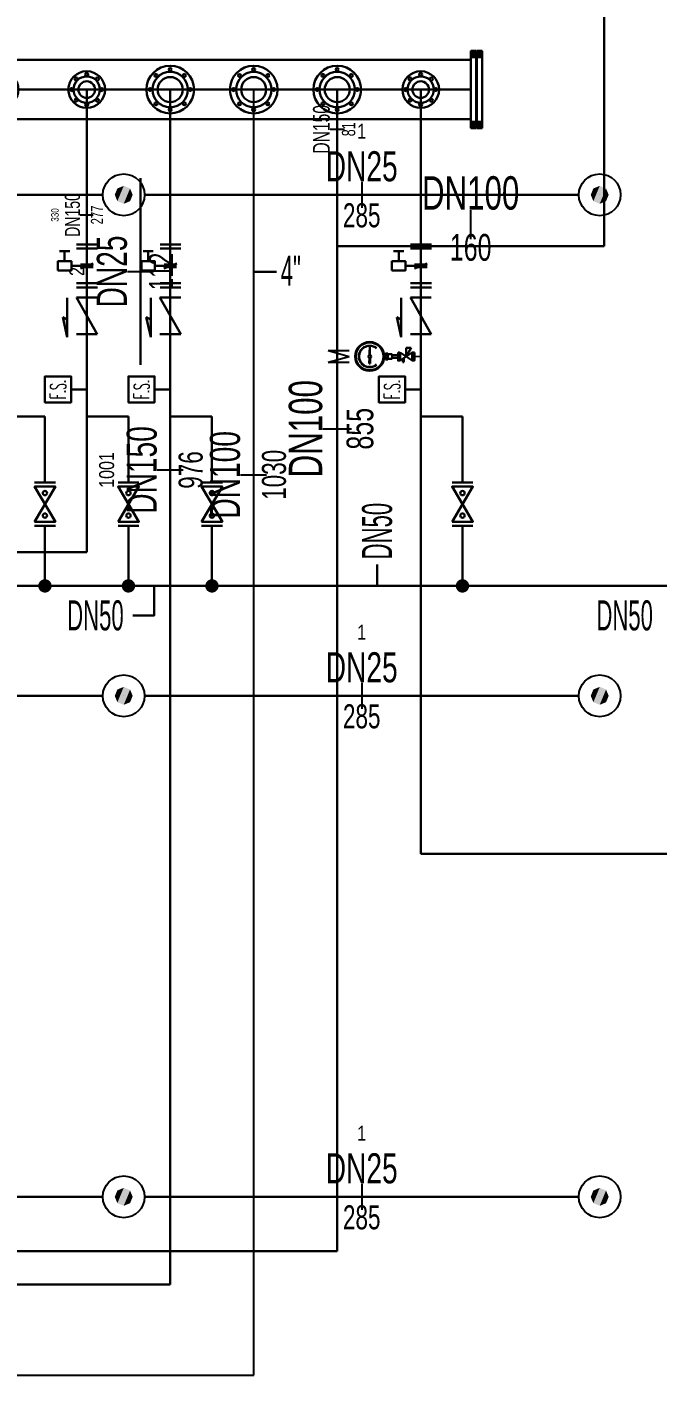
# Model space of a CAD drawing. Header units: centimetres. Extents: x 394264 to 551709, y 50011 to 59011.
# Drawn here: x 495007 to 495384, y 51888 to 52696 of the extents above; entities that cross this region are included whole.
import ezdxf
from ezdxf import colors
from ezdxf.entities.mleader import LeaderData, LeaderLine
from ezdxf.enums import TextEntityAlignment as Align
from ezdxf.math import Vec2, Vec3

# ---------------------------------------------------------------- set-up
doc = ezdxf.new("R2010")
doc.units = ezdxf.units.CM
doc.linetypes.add('DASHDOT', pattern=[25.4, 12.7, -6.35, 0, -6.35])
doc.layers.get('0').update_dxf_attribs({"lineweight": 9})
for name, color, linetype, lineweight in [('-M-FIRE FIGHTING CONNECTION LINE', 142, 'ITFAIYE BAGLANTISI', 25), ('-M-FIRE FIGHTING CONNECTION LINE-CAP-', 7, 'Continuous', 30), ('-M-FIRE VALVE', 7, 'Continuous', 30), ('-M-PIPE EQUIPMENT', 14, 'Continuous', 30), ('-M-SPRINKLER PIPE_DRENAJ', 41, 'D', 30), ('-M-SPRINKLER PIPE_DRENAJ-CAP-', 7, 'Continuous', 30), ('-M-YNGN-EQUIP', 7, 'Continuous', 25), ('-M-YNGN-İBA-CAP', 7, 'Continuous', 30), ('-M-YNGN-ZON1', 5, 'SP', 30), ('-M-YNGN-ZON4', 3, 'SP', 30), ('-M-YNGN-ZON5', 1, 'SP', 30), ('-M-YNGN-ZON6', 11, 'SP', 30), ('-M-YNGN-ZON7', 60, 'SP', 30), ('-M-YNGN-ZON7-CAP-', 7, 'Continuous', 25), ('0-KRCN-YNG-YAZI', 71, 'Continuous', 35), ('flans015', 14, 'Continuous', 30)]:
    doc.layers.add(name, color=color, linetype=linetype, lineweight=lineweight)
for name, color, linetype in [('-M-YNGN-BORUID', 7, 'Continuous'), ('-M-YNGN-BORUUZUN', 7, 'Continuous'), ('-M-YNGN-BORUYUK', 7, 'Continuous'), ('-M-YNGN-SPR-YUK', 7, 'Continuous'), ('-M-YNGN-ZON1-CAP-', 7, 'Continuous'), ('-M-YNGN-ZON4-CAP-', 7, 'Continuous'), ('-M-YNGN-ZON4-SPR-', 7, 'Continuous'), ('-M-YNGN-ZON5-CAP-', 7, 'Continuous')]:
    doc.layers.add(name, color=color, linetype=linetype)
doc.layers.add('-M-YNGN-SPR-CAPCIZGI', color=188, linetype='Continuous', plot=False)
doc.styles.add('3', font='romanstw.shx', dxfattribs={"width": 0.8, "height": 14})
doc.styles.add('ARIAL', font='arial.ttf', dxfattribs={"width": 0.8, "height": 16})
doc.styles.add('CIZGI', font='tahoma.ttf', dxfattribs={"width": 0.8, "oblique": 20})
doc.styles.add('HCAD', font='HCAD.SHX', dxfattribs={"width": 0.8, "height": 0.2})
doc.styles.add('PIPESIZE', font='hcad.shx', dxfattribs={"width": 0.8})
doc.styles.add('SPR-NOT', font='romans.shx')
doc.styles.get("Standard").update_dxf_attribs({"font": 'arial.ttf'})
doc.linetypes.add('D', pattern='A,12,-1,["D",Standard,S=1,R=0,X=-0.1,Y=-0.5],-1.6', length=14.6)
doc.linetypes.add('ITFAIYE BAGLANTISI', pattern='A,16,-0.2,["IB",Standard,S=1,R=0,X=-0.1,Y=-0.5],-1.4', length=17.6)
doc.linetypes.add('SP', pattern='A,2,-0.1,["SP",CIZGI,S=0.14,R=0.2,X=0,Y=-0.07],-0.255', length=2.355)

# ---------------------------------------------------------------- blocks, each defined once
blk = doc.blocks.new('FY300')
at = {"color": 0, "linetype": 'ByBlock'}
for p, q in [((-231.2, 32), (231.2, 32)), ((-231.2, 0), (-231.2, 32)), ((-231.2, 0), (231.2, 0)), ((-219.2, 32), (-219.2, 0)), ((-206.2, 36), (-206.2, -4)), ((-193.2, 32), (-193.2, 0)), ((-186.2, 34), (-188.2, 32)), ((-186.2, 34), (186.2, 34)), ((186.2, 34), (188.2, 32)), ((193.2, 32), (193.2, 0)), ((206.2, 36), (206.2, -4)), ((219.2, 32), (219.2, 0)), ((231.2, 0), (231.2, 32))]:
    blk.add_line(p, q, dxfattribs=at)
blk = doc.blocks.new('FU100')
at = {"color": 0, "linetype": 'ByBlock'}
for centre, radius in [((0, 0), 110), ((0, 90), 9), ((-90, 0), 9), ((0, 0), 79), ((-63.6, 63.6), 9), ((0, 0), 50), ((63.6, 63.6), 9), ((90, 0), 9), ((-63.6, -63.6), 9), ((63.6, -63.6), 9), ((0, -90), 9)]:
    blk.add_circle(centre, radius, dxfattribs=at)
blk = doc.blocks.new('FU150')
at = {"color": 0, "linetype": 'ByBlock'}
for centre, radius in [((0, 0), 142.5), ((0, 0), 106), ((-84.9, 84.9), 9), ((0, 120), 9), ((84.9, 84.9), 9), ((-120, 0), 9), ((0, 0), 75), ((120, 0), 9), ((-84.9, -84.9), 9), ((84.9, -84.9), 9), ((0, -120), 9)]:
    blk.add_circle(centre, radius, dxfattribs=at)
blk = doc.blocks.new('FU65')
at = {"color": 0, "linetype": 'ByBlock'}
for centre, radius in [((0, 0), 92.5), ((0, 72.5), 9), ((-72.5, 0), 9), ((-51.3, 51.3), 9), ((0, 0), 59), ((0, 0), 32.5), ((51.3, 51.3), 9), ((72.5, 0), 9), ((-51.3, -51.3), 9), ((0, -72.5), 9), ((51.3, -51.3), 9)]:
    blk.add_circle(centre, radius, dxfattribs=at)
blk = doc.blocks.new('A$C68E50811')
at = {"layer": '-M-PIPE EQUIPMENT', "color": 7, "ltscale": 0.5}
for p, q in [((5.34, -71.43), (5.34, 436.8)), ((40.9, -71.43), (40.9, 436.8))]:
    blk.add_line(p, q, dxfattribs=at)
at = {"layer": '-M-PIPE EQUIPMENT', "color": 14, "linetype": 'DASHDOT', "ltscale": 250}
blk.add_line((23.12, -71.43), (23.12, 436.8), dxfattribs=at)
at = {"layer": '-M-PIPE EQUIPMENT', "ltscale": 0.2, "xscale": -0.1000000000003638, "yscale": 0.1000000000003638}
for p, zscale, rotation in [((23.12, 443.6), 0.1, 179.9999999999999), ((23.12, -71.43), 0.1000000000003638, 180)]:
    blk.add_blockref('FY300', p, dxfattribs=dict(at, zscale=zscale, rotation=rotation))
at = {"layer": '-M-PIPE EQUIPMENT', "ltscale": 0.2, "xscale": 0.1000000000003638, "yscale": 0.1000000000003638, "zscale": 0.1000000000003638}
for p in [(23.12, 436.8), (23.12, -78.23)]:
    blk.add_blockref('FY300', p, dxfattribs=at)
at = {"layer": 'flans015', "ltscale": 0.2, "yscale": 0.1, "zscale": 0.1}
for name, p, xscale, rotation in [('FU100', (23.12, 406.8), 0.1, 90), ('FU100', (23.12, 206.8), -0.1, 90.00000000000001), ('FU150', (23.12, 106.8), -0.1, 180), ('FU150', (23.12, 56.8), -0.1, 180), ('FU150', (23.12, 6.8), -0.1, 180), ('FU150', (23.12, -43.2), -0.1, 180)]:
    blk.add_blockref(name, p, dxfattribs=dict(at, xscale=xscale, rotation=rotation))
at = {"layer": 'flans015', "ltscale": 0.2, "xscale": 0.1, "yscale": 0.1, "zscale": 0.1}
for name, p in [('FU150', (23.12, 356.8)), ('FU150', (23.12, 306.8)), ('FU150', (23.12, 256.8)), ('FU65', (23.12, 156.8))]:
    blk.add_blockref(name, p, dxfattribs=at)
blk = doc.blocks.new('SPRKL100')
at = {"layer": '-M-YNGN-SPR-CAPCIZGI'}
blk.add_line((0, 0.431), (0, -0.431), dxfattribs=at)
at = {"layer": '-M-YNGN-BORUID', "color": 0, "style": 'HCAD', "width": 0.8, "flags": 1}
blk.add_attdef('DIC', text='', height=0.4, dxfattribs=at).set_placement((0, -1.693), align=Align.CENTER)
at = {"layer": '-M-YNGN-BORUUZUN', "color": 0, "style": 'HCAD', "width": 0.7}
blk.add_attdef('BOY', text='', height=0.8, dxfattribs=at).set_placement((0, -1.08), align=Align.CENTER)
at = {"layer": '-M-YNGN-BORUYUK', "color": 6, "style": 'PIPESIZE', "width": 0.8}
blk.add_attdef('YUK', text='', height=0.5, dxfattribs=at).set_placement((0, 1.866), align=Align.CENTER)
at = {"color": 0, "style": 'PIPESIZE', "width": 0.7}
blk.add_attdef('CAP', text='', height=1, dxfattribs=at).set_placement((0, 0.45), align=Align.CENTER)
blk = doc.blocks.new('*U148')
at = {"color": 0, "linetype": 'ByBlock', "ltscale": 0.25}
for p, q in [((-25.8, 12.5), (-25.8, -12.5)), ((25.8, 12.5), (25.8, -12.5))]:
    blk.add_line(p, q, dxfattribs=at)
blk.add_lwpolyline([(-21, -12.5), (21, 12.5), (21, -12.5), (-21, 12.5), (-21, -12.5)], dxfattribs=at)
for centre in [(-13.7, 0), (13.3, 0)]:
    blk.add_circle(centre, 2.6, dxfattribs=at)
blk = doc.blocks.new('*U154')
at = {"color": 0, "linetype": 'ByBlock'}
for p, q in [((15.7, 18.4), (15.7, 29.4)), ((0, 0), (0, 16.6)), ((15.7, 23.9), (4.9, 23.9)), ((-23.2, -11.4), (-23.2, 11.1)), ((-18.7, -11.4), (-18.7, 11.1)), ((-2.7, 6.9), (2.7, -6.9)), ((18.7, -11.4), (18.7, 11.1)), ((23.2, -11.4), (23.2, 11.1))]:
    blk.add_line(p, q, dxfattribs=at)
blk.add_lwpolyline([(-4.9, 31.2), (-4.9, 16.6), (4.9, 16.6), (4.9, 31.2)], close=True, dxfattribs=at)
blk.add_trace([(-2.7, 6.9), (2.7, 6.9), (-2.7, -6.9), (2.7, -6.9)], dxfattribs=at)
blk = doc.blocks.new('*U160')
at = {"color": 0, "linetype": 'ByBlock'}
for p, q in [((-1.3, 23.1), (-20.3, 18.8)), ((17.4, 18.8), (-20.3, 18.8)), ((-20.3, 18.8), (-3.5, 18.8)), ((-1.3, 23.1), (-3.5, 18.8)), ((-17.5, -10), (-17.5, 10)), ((17.5, 10), (-17.5, -10)), ((17.5, -10), (17.5, 10))]:
    blk.add_line(p, q, dxfattribs=at)
blk.add_solid([(-1.3, 23.1), (-20.3, 18.8), (-3.5, 18.8)], dxfattribs=at)
blk = doc.blocks.new('*U166')
at = {"color": 14, "linetype": 'ByBlock'}
for p, q in [((-8.3, 52.5), (-10.2, 53.4)), ((-7.5, 53.9), (-9.2, 55.1)), ((-6.4, 55.1), (-7.9, 56.6)), ((-5.2, 56.1), (-6.4, 57.8)), ((-3.8, 56.9), (-4.7, 58.8)), ((-2.3, 57.4), (-2.8, 59.5)), ((-0.7, 57.7), (-0.9, 59.8)), ((0.9, 57.7), (1.1, 59.8)), ((2.5, 57.4), (3, 59.5)), ((4, 56.9), (4.9, 58.8)), ((5.3, 56.1), (6.6, 57.8)), ((6.6, 55), (8.1, 56.5)), ((7.6, 53.8), (9.3, 55)), ((8.4, 52.4), (10.3, 53.3)), ((-9.1, 49.4), (-11.2, 49.6)), ((-9.1, 47.8), (-11.2, 47.6)), ((-8.8, 51), (-10.9, 51.5)), ((-8.8, 46.2), (-10.9, 45.7)), ((-8.3, 44.7), (-10.2, 43.8)), ((-7.5, 43.3), (-9.2, 42.1)), ((-6.7, 49.1), (-1.4, 48.9)), ((-6.7, 49.1), (-6.7, 48)), ((-6.7, 48), (-1.4, 48.2)), ((11.3, 48.5), (1.4, 48.9)), ((11.3, 48.5), (1.4, 48.3)), ((7.6, 43.3), (9.3, 42.1)), ((8.4, 44.6), (10.3, 43.8)), ((8.9, 50.9), (11, 51.5)), ((8.9, 46.1), (11, 45.6)), ((9.2, 49.3), (11.3, 49.5)), ((9.2, 47.7), (11.3, 47.5))]:
    blk.add_line(p, q, dxfattribs=at)
at = {"color": 0, "linetype": 'ByBlock'}
for p, q in [((-3, 31.1), (-3, 33.4)), ((3, 31.1), (-3, 31.1)), ((-2.2, 27.2), (-2.2, 31.1)), ((2.2, 27.2), (-2.2, 27.2)), ((2.2, 33.7), (-2.1, 33.7)), ((-1.7, 33.7), (-1.7, 34.8)), ((-1.3, 31.4), (-1.3, 33.4)), ((-1.3, 21.4), (-1.3, 27.2)), ((1.3, 27.2), (1.3, 21.4)), ((1.4, 31.4), (1.4, 33.4)), ((1.7, 33.7), (1.7, 34.8)), ((2.2, 31.1), (2.2, 27.2)), ((3, 31.1), (3, 33.4)), ((-2.1, 16.8), (-5.4, 16.8)), ((-5.4, 16.8), (-5.4, 15.9)), ((-5.4, 15.9), (-1.6, 15.9)), ((1.3, 21.4), (-1.3, 21.4)), ((0, 13.6), (8.3, 13.6)), ((8.3, 8.7), (0, 13.6)), ((8.3, 13.6), (8.3, 8.7))]:
    blk.add_line(p, q, dxfattribs=at)
for points in [[(3.9, 21.4), (-3.9, 21.4), (-3.9, 20.1), (3.9, 20.1), (3.9, 21.4)], [(3.9, 5.8), (3.9, 7.1), (-3.9, 7.1), (-3.9, 5.8), (3.9, 5.8)]]:
    blk.add_lwpolyline(points, dxfattribs=at)
blk.add_lwpolyline([(3.9, 19.4), (-3.9, 19.4), (3.9, 7.8), (-3.9, 7.8)], close=True, dxfattribs=at)
at = {"color": 0, "linetype": 'ByBlock', "const_width": 1.67}
blk.add_lwpolyline([(0, 5.8), (0, 0)], dxfattribs=at)
at = {"color": 0, "linetype": 'ByBlock'}
blk.add_circle((0.1, 48.6), 13.9, dxfattribs=at)
at = {"color": 14, "linetype": 'ByBlock'}
for centre, radius in [((0.1, 48.6), 13.2), ((0, 48.5), 1.43)]:
    blk.add_circle(centre, radius, dxfattribs=at)
at = {"color": 0, "linetype": 'ByBlock'}
for centre, radius, start, end in [((-2.1, 32.3), 1.43, 54.6994, 125.3066), ((-2.1, 32.5), 1.43, 234.694, 305.3013), ((0, 30.4), 3.31, 65.9035, 113.6507), ((0, 34.4), 3.31, 246.3499, 294.0971), ((2.2, 32.2), 1.43, 54.6934, 125.3006), ((2.2, 32.5), 1.43, 234.7001, 305.3073)]:
    blk.add_arc(centre, radius, start, end, dxfattribs=at)
at = {"color": 0, "linetype": 'ByBlock', "style": '3', "width": 0.8}
blk.add_text('M', height=20, dxfattribs=at).set_placement((0.1, 62.4), align=Align.BOTTOM_CENTER)
blk = doc.blocks.new('*U168')
at = {"color": 0, "linetype": 'ByBlock'}
blk.add_lwpolyline([(0, 15), (12.5, 15), (12.5, 40), (-12.5, 40), (-12.5, 15), (0, 15), (0, 0)], dxfattribs=at)
at = {"color": 0, "linetype": 'ByBlock', "style": '3', "width": 0.5}
blk.add_text('F.S.', height=15, dxfattribs=at).set_placement((0, 27.5), align=Align.MIDDLE)
blk = doc.blocks.new('*U149')
at = {"color": 0, "linetype": 'ByBlock', "ltscale": 0.25}
for p, q in [((-25.8, 12.5), (-25.8, -12.5)), ((25.8, 12.5), (25.8, -12.5))]:
    blk.add_line(p, q, dxfattribs=at)
blk.add_lwpolyline([(-21, -12.5), (21, 12.5), (21, -12.5), (-21, 12.5), (-21, -12.5)], dxfattribs=at)
for centre in [(-13.7, 0), (13.3, 0)]:
    blk.add_circle(centre, 2.6, dxfattribs=at)
blk = doc.blocks.new('*U155')
at = {"color": 0, "linetype": 'ByBlock'}
for p, q in [((15.7, 18.4), (15.7, 29.4)), ((0, 0), (0, 16.6)), ((15.7, 23.9), (4.9, 23.9)), ((-23.2, -11.4), (-23.2, 11.1)), ((-18.7, -11.4), (-18.7, 11.1)), ((-2.7, 6.9), (2.7, -6.9)), ((18.7, -11.4), (18.7, 11.1)), ((23.2, -11.4), (23.2, 11.1))]:
    blk.add_line(p, q, dxfattribs=at)
blk.add_lwpolyline([(-4.9, 31.2), (-4.9, 16.6), (4.9, 16.6), (4.9, 31.2)], close=True, dxfattribs=at)
blk.add_trace([(-2.7, 6.9), (2.7, 6.9), (-2.7, -6.9), (2.7, -6.9)], dxfattribs=at)
blk = doc.blocks.new('*U161')
at = {"color": 0, "linetype": 'ByBlock'}
for p, q in [((-1.3, 23.1), (-20.3, 18.8)), ((17.4, 18.8), (-20.3, 18.8)), ((-20.3, 18.8), (-3.5, 18.8)), ((-1.3, 23.1), (-3.5, 18.8)), ((-17.5, -10), (-17.5, 10)), ((17.5, 10), (-17.5, -10)), ((17.5, -10), (17.5, 10))]:
    blk.add_line(p, q, dxfattribs=at)
blk.add_solid([(-1.3, 23.1), (-20.3, 18.8), (-3.5, 18.8)], dxfattribs=at)
blk = doc.blocks.new('*U169')
at = {"color": 0, "linetype": 'ByBlock'}
blk.add_lwpolyline([(0, 15), (12.5, 15), (12.5, 40), (-12.5, 40), (-12.5, 15), (0, 15), (0, 0)], dxfattribs=at)
at = {"color": 0, "linetype": 'ByBlock', "style": '3', "width": 0.5}
blk.add_text('F.S.', height=15, dxfattribs=at).set_placement((0, 27.5), align=Align.MIDDLE)
blk = doc.blocks.new('*U150')
at = {"color": 0, "linetype": 'ByBlock', "ltscale": 0.25}
for p, q in [((-25.8, 12.5), (-25.8, -12.5)), ((25.8, 12.5), (25.8, -12.5))]:
    blk.add_line(p, q, dxfattribs=at)
blk.add_lwpolyline([(-21, -12.5), (21, 12.5), (21, -12.5), (-21, 12.5), (-21, -12.5)], dxfattribs=at)
for centre in [(-13.7, 0), (13.3, 0)]:
    blk.add_circle(centre, 2.6, dxfattribs=at)
blk = doc.blocks.new('*U156')
at = {"color": 0, "linetype": 'ByBlock'}
for p, q in [((15.7, 18.4), (15.7, 29.4)), ((0, 0), (0, 16.6)), ((15.7, 23.9), (4.9, 23.9)), ((-23.2, -11.4), (-23.2, 11.1)), ((-18.7, -11.4), (-18.7, 11.1)), ((-2.7, 6.9), (2.7, -6.9)), ((18.7, -11.4), (18.7, 11.1)), ((23.2, -11.4), (23.2, 11.1))]:
    blk.add_line(p, q, dxfattribs=at)
blk.add_lwpolyline([(-4.9, 31.2), (-4.9, 16.6), (4.9, 16.6), (4.9, 31.2)], close=True, dxfattribs=at)
blk.add_trace([(-2.7, 6.9), (2.7, 6.9), (-2.7, -6.9), (2.7, -6.9)], dxfattribs=at)
blk = doc.blocks.new('*U162')
at = {"color": 0, "linetype": 'ByBlock'}
for p, q in [((-1.3, 23.1), (-20.3, 18.8)), ((17.4, 18.8), (-20.3, 18.8)), ((-20.3, 18.8), (-3.5, 18.8)), ((-1.3, 23.1), (-3.5, 18.8)), ((-17.5, -10), (-17.5, 10)), ((17.5, 10), (-17.5, -10)), ((17.5, -10), (17.5, 10))]:
    blk.add_line(p, q, dxfattribs=at)
blk.add_solid([(-1.3, 23.1), (-20.3, 18.8), (-3.5, 18.8)], dxfattribs=at)
blk = doc.blocks.new('*U170')
at = {"color": 0, "linetype": 'ByBlock'}
blk.add_lwpolyline([(0, 15), (12.5, 15), (12.5, 40), (-12.5, 40), (-12.5, 15), (0, 15), (0, 0)], dxfattribs=at)
at = {"color": 0, "linetype": 'ByBlock', "style": '3', "width": 0.5}
blk.add_text('F.S.', height=15, dxfattribs=at).set_placement((0, 27.5), align=Align.MIDDLE)
blk = doc.blocks.new('*U151')
at = {"color": 0, "linetype": 'ByBlock', "ltscale": 0.25}
for p, q in [((-25.8, 12.5), (-25.8, -12.5)), ((25.8, 12.5), (25.8, -12.5))]:
    blk.add_line(p, q, dxfattribs=at)
blk.add_lwpolyline([(-21, -12.5), (21, 12.5), (21, -12.5), (-21, 12.5), (-21, -12.5)], dxfattribs=at)
for centre in [(-13.7, 0), (13.3, 0)]:
    blk.add_circle(centre, 2.6, dxfattribs=at)
blk = doc.blocks.new('SP-C-UP-12')
at = {"ltscale": 10}
blk.add_line((0, 0), (0, 0), dxfattribs=at)
at = {"color": 1, "linetype": 'Continuous'}
blk.add_circle((0, 0), 12.5, dxfattribs=at)
at = {"ltscale": 10}
for points in [[(-5.37, 0), (-3.8, 3.8), (-3.8, -3.8), (0, 5.37)], [(-3.8, -3.8), (0, 5.37), (0, -5.37), (3.8, 3.8)], [(0, -5.37), (3.8, 3.8), (3.8, -3.8), (5.37, 0)]]:
    blk.add_solid(points, dxfattribs=at)
at = {"layer": '-M-YNGN-SPR-YUK', "style": 'SPR-NOT', "width": 0.5, "flags": 9}
for tag, p in [('YUK', (0, 17.77)), ('CAP', (0, 14.42)), ('TIP', (0.2, 10.78))]:
    blk.add_attdef(tag, text='', height=2.5, dxfattribs=at).set_placement(p, align=Align.MIDDLE_CENTER)
blk = doc.blocks.new('A$C69E72E55')
at = {"layer": '-M-YNGN-ZON4', "ltscale": 50}
for p, q in [((495074.75, 52493.3), (495074.75, 52604.99)), ((494762.25, 52595.06), (495052.25, 52595.06)), ((495077.25, 52595.06), (495337.25, 52595.06)), ((494762.25, 52295.06), (495052.25, 52295.06)), ((495077.25, 52295.06), (495337.25, 52295.06)), ((494762.25, 51995.06), (495052.25, 51995.06)), ((495077.25, 51995.06), (495337.25, 51995.06))]:
    blk.add_line(p, q, dxfattribs=at)
at = {"layer": '-M-YNGN-ZON4-CAP-', "xscale": 18, "yscale": 18, "zscale": 18}
for p in [(495207.25, 52595.06), (495207.25, 52295.06), (495207.25, 51995.06)]:
    blk.add_blockref('SPRKL100', p, dxfattribs=at).add_auto_attribs({'YUK': '1', 'CAP': 'DN25', 'BOY': '285'})
at = {"layer": '-M-YNGN-ZON4-CAP-', "xscale": 18, "yscale": 18, "zscale": 18, "rotation": 90}
blk.add_blockref('SPRKL100', (495074.75, 52549.15), dxfattribs=at).add_auto_attribs({'YUK': '2', 'CAP': 'DN25', 'BOY': '112'})
at = {"layer": '-M-YNGN-ZON4-SPR-', "color": 3}
for p in [(495064.75, 52595.06), (495349.75, 52595.06), (495064.75, 52295.06), (495349.75, 52295.06), (495064.75, 51995.06), (495349.75, 51995.06)]:
    blk.add_blockref('SP-C-UP-12', p, dxfattribs=at)
blk = doc.blocks.new('A$C69E72E90')
at = {"layer": '-M-YNGN-ZON5', "ltscale": 0.1}
for p, q in [((495042.58, 52381.09), (495042.58, 52658.07)), ((494413.53, 52632.59), (494413.53, 52381.09)), ((494413.53, 52381.09), (495042.58, 52381.09))]:
    blk.add_line(p, q, dxfattribs=at)
at = {"layer": '-M-YNGN-ZON5-CAP-', "rotation": 90}
for p, xscale, yscale, zscale, values in [((495042.58, 52583), 9, 9, 9, {'YUK': '330', 'CAP': 'DN150', 'BOY': '277'}), ((494411.11, 52507.9), 18, 18, 18, {'YUK': '330', 'CAP': 'DN150', 'BOY': '251'})]:
    blk.add_blockref('SPRKL100', p, dxfattribs=dict(at, xscale=xscale, yscale=yscale, zscale=zscale)).add_auto_attribs(values)
at = {"layer": '-M-YNGN-ZON5-CAP-', "xscale": 18, "yscale": 18, "zscale": 18}
blk.add_blockref('SPRKL100', (494556.9, 52381.25), dxfattribs=at).add_auto_attribs({'YUK': '330', 'CAP': 'DN150', 'BOY': '629'})
blk = doc.blocks.new('A$C69E72EB0')
at = {"layer": '-M-YNGN-ZON6', "ltscale": 50}
for q in [(495242.58, 52658.07), (497454.75, 52200.4)]:
    blk.add_line((495242.58, 52200.4), q, dxfattribs=at)

msp = doc.modelspace()

# ---------------------------------------------------------------- linework, layer by layer
at = {"layer": '-M-FIRE FIGHTING CONNECTION LINE', "ltscale": 10}
for p, q in [((495142.58, 51888.38), (495142.58, 52658.07)), ((494661.2, 51888.38), (495142.58, 51888.38))]:
    msp.add_line(p, q, dxfattribs=at)
at = {"layer": '-M-SPRINKLER PIPE_DRENAJ', "linetype": 'D', "ltscale": 9}
for p, q in [((494992.58, 52462.4), (495017.58, 52462.4)), ((495017.58, 52422.74), (495017.58, 52462.4)), ((495042.58, 52462.4), (495067.58, 52462.4)), ((495067.58, 52422.74), (495067.58, 52462.4)), ((495092.58, 52462.4), (495117.58, 52462.4)), ((495117.58, 52422.74), (495117.58, 52462.4)), ((495242.58, 52462.4), (495267.58, 52462.4)), ((495267.58, 52422.74), (495267.58, 52462.4)), ((495017.58, 52360.89), (495017.58, 52396.91)), ((495067.58, 52360.89), (495067.58, 52396.91)), ((495117.58, 52360.89), (495117.58, 52396.91)), ((495267.58, 52360.89), (495267.58, 52396.91)), ((494776.99, 52360.89), (495523.75, 52360.89))]:
    msp.add_line(p, q, dxfattribs=at)
at = {"layer": '-M-SPRINKLER PIPE_DRENAJ', "linetype": 'D', "ltscale": 9, "const_width": 4}
for points in [[(495019.58, 52360.89, -1), (495015.58, 52360.89, -1)], [(495069.58, 52360.89, -1), (495065.58, 52360.89, -1)], [(495119.58, 52360.89, -1), (495115.58, 52360.89, -1)], [(495269.58, 52360.89, -1), (495265.58, 52360.89, -1)]]:
    msp.add_lwpolyline(points, format="xyb", close=True, dxfattribs=at)
at = {"layer": '-M-SPRINKLER PIPE_DRENAJ-CAP-', "ltscale": 100}
msp.add_line((495216.41, 52360.89), (495216.41, 52373.77), dxfattribs=at)
msp.add_lwpolyline([(495070.19, 52343.26), (495083.07, 52343.26), (495083.07, 52360.89)], dxfattribs=at)
at = {"layer": '-M-YNGN-İBA-CAP', "ltscale": 100}
msp.add_line((495142.58, 52549.04), (495156.13, 52549.04), dxfattribs=at)
at = {"layer": '-M-YNGN-ZON1', "ltscale": 50}
for p, q in [((495092.58, 51942.56), (495092.58, 52658.07)), ((483814.64, 51942.56), (495092.58, 51942.56))]:
    msp.add_line(p, q, dxfattribs=at)
at = {"layer": '-M-YNGN-ZON7', "ltscale": 50}
for p, q in [((495352.36, 52564.4), (495352.36, 54966.13)), ((495192.58, 52577.2), (495192.58, 52658.07)), ((495192.58, 51962.56), (495192.58, 52577.2)), ((495192.58, 52564.4), (495352.36, 52564.4)), ((483814.64, 51962.56), (495192.58, 51962.56))]:
    msp.add_line(p, q, dxfattribs=at)

# ---------------------------------------------------------------- block references
at = {"layer": '-M-FIRE FIGHTING CONNECTION LINE-CAP-', "ltscale": 100}
ref = msp.add_blockref('SPRKL100', (495142.45, 52427.4), dxfattribs=dict(at, xscale=-18, yscale=18, zscale=18, rotation=89.99999999999997))
ref.add_attrib('CAP', 'DN100', dxfattribs={"layer": '0', "color": 0, "height": 18, "rotation": 90, "style": 'PIPESIZE', "width": 0.7}).set_placement((495134.35, 52427.4), align=Align.CENTER)
ref.add_attrib('BOY', '1030', dxfattribs={"layer": '-M-YNGN-BORUUZUN', "color": 0, "height": 14.4, "rotation": 90, "style": 'HCAD', "width": 0.7}).set_placement((495161.89, 52427.4), align=Align.CENTER)
at = {"layer": '-M-FIRE VALVE'}
for name, p, xscale, yscale, zscale, rotation in [('*U156', (495042.67, 52552.52), 0.5556678089694039, 0.5556678089694039, 0.5556678089694039, 90), ('*U155', (495092.67, 52552.52), 0.5556678089694039, 0.5556678089694039, 0.5556678089694039, 90), ('*U154', (495242.67, 52552.52), 0.5556678089694039, 0.5556678089694039, 0.5556678089694039, 90), ('*U162', (495042.67, 52522.6), 0.625000000000279, 0.625000000000279, 0.625000000000279, 90), ('*U161', (495092.67, 52522.6), 0.625000000000279, 0.625000000000279, 0.625000000000279, 90), ('*U160', (495242.67, 52522.6), 0.625000000000279, 0.625000000000279, 0.625000000000279, 90), ('*U166', (495242.39, 52498.26), 0.625000000000279, 0.625000000000279, 0.625000000000279, 90), ('*U170', (495042.58, 52478.54), 0.6250000000002787, 0.6250000000002787, 0.6250000000002787, 90), ('*U169', (495092.58, 52478.54), 0.6250000000002787, 0.6250000000002787, 0.6250000000002787, 90), ('*U168', (495242.58, 52478.54), 0.6250000000002787, 0.6250000000002787, 0.6250000000002787, 90), ('*U151', (495017.59, 52409.82), -0.4999999999998066, 0.4999999999998066, 0.4999999999998066, 270), ('*U150', (495067.59, 52409.82), -0.4999999999998066, 0.4999999999998066, 0.4999999999998066, 270), ('*U149', (495117.59, 52409.82), -0.4999999999998066, 0.4999999999998066, 0.4999999999998066, 270), ('*U148', (495267.59, 52409.82), -0.4999999999998066, 0.4999999999998066, 0.4999999999998066, 270)]:
    msp.add_blockref(name, p, dxfattribs=dict(at, xscale=xscale, yscale=yscale, zscale=zscale, rotation=rotation))
at = {"layer": '-M-YNGN-EQUIP', "rotation": 270}
msp.add_blockref('A$C68E50811', (494835.78, 52681.19), dxfattribs=at)
at = {"layer": '-M-YNGN-ZON1-CAP-', "xscale": 18, "yscale": 18, "zscale": 18, "rotation": 89.99999999999999}
msp.add_blockref('SPRKL100', (495092.58, 52430.31), dxfattribs=at).add_auto_attribs({'YUK': '1001', 'CAP': 'DN150', 'BOY': '976'})
at = {"layer": '-M-YNGN-ZON4', "ltscale": 50}
msp.add_blockref('A$C69E72E55', (0, 0), dxfattribs=at)
at = {"layer": '-M-YNGN-ZON5', "ltscale": 50}
msp.add_blockref('A$C69E72E90', (0, 0), dxfattribs=at)
at = {"layer": '-M-YNGN-ZON6', "ltscale": 50}
msp.add_blockref('A$C69E72EB0', (0, 0), dxfattribs=at)
at = {"layer": '-M-YNGN-ZON7-CAP-'}
ref = msp.add_blockref('SPRKL100', (495192.58, 52634.29), dxfattribs=dict(at, xscale=10, yscale=10, zscale=10, rotation=90))
ref.add_attrib('CAP', 'DN150', dxfattribs={"layer": '0', "color": 0, "height": 10, "rotation": 90, "style": 'PIPESIZE', "width": 0.7}).set_placement((495188.08, 52634.29), align=Align.CENTER)
ref.add_attrib('BOY', '81', dxfattribs={"layer": '-M-YNGN-BORUUZUN', "color": 0, "height": 8, "rotation": 90, "style": 'HCAD', "width": 0.7}).set_placement((495203.38, 52634.29), align=Align.CENTER)
ref = msp.add_blockref('SPRKL100', (495272.47, 52577.2), dxfattribs=dict(at, xscale=20, yscale=20, zscale=20))
ref.add_attrib('CAP', 'DN100', dxfattribs={"layer": '0', "color": 0, "height": 20, "style": 'PIPESIZE', "width": 0.7}).set_placement((495272.47, 52586.2), align=Align.CENTER)
ref.add_attrib('BOY', '160', dxfattribs={"layer": '-M-YNGN-BORUUZUN', "color": 0, "height": 16, "style": 'HCAD', "width": 0.7}).set_placement((495272.47, 52555.6), align=Align.CENTER)
ref = msp.add_blockref('SPRKL100', (495192.58, 52455), dxfattribs=dict(at, xscale=20, yscale=20, zscale=20, rotation=90))
ref.add_attrib('CAP', 'DN100', dxfattribs={"layer": '0', "color": 0, "height": 20, "rotation": 90, "style": 'PIPESIZE', "width": 0.7}).set_placement((495183.58, 52455), align=Align.CENTER)
ref.add_attrib('BOY', '855', dxfattribs={"layer": '-M-YNGN-BORUUZUN', "color": 0, "height": 16, "rotation": 90, "style": 'HCAD', "width": 0.7}).set_placement((495214.18, 52455), align=Align.CENTER)

# ---------------------------------------------------------------- texts
at = {"layer": '-M-SPRINKLER PIPE_DRENAJ-CAP-', "ltscale": 100, "style": 'PIPESIZE', "width": 0.55}
msp.add_text('DN50', height=18, rotation=90, dxfattribs=at).set_placement((495216.41, 52376.77), align=Align.MIDDLE_LEFT)
for p in [(495030.89, 52343.26), (495347.76, 52343.26)]:
    msp.add_text('DN50', height=18, dxfattribs=at).set_placement(p, align=Align.MIDDLE_LEFT)
at = {"layer": '-M-YNGN-İBA-CAP', "ltscale": 100, "style": 'PIPESIZE', "width": 0.55}
msp.add_text('4"', height=18, dxfattribs=at).set_placement((495158.78, 52549.65), align=Align.MIDDLE_LEFT)

# ---------------------------------------------------------------- leaders
at = {"layer": '0-KRCN-YNG-YAZI', "color": 61}
ml = msp.add_multileader_mtext('Standard', dxfattribs=at)
ml.set_content('\\W0.9;EN YAKIN\\PGİDERE', color=61, style='ARIAL')
ml.set_leader_properties(color=256)
ml.build(insert=Vec2(0, 0))
ml.multileader.update_dxf_attribs({"text_left_attachment_type": 5, "text_right_attachment_type": 5, "dogleg_length": 0.667, "arrow_head_size": 12.5})
ctx = ml.context
ctx.base_point, ctx.char_height, ctx.arrow_head_size, ctx.landing_gap_size, ctx.plane_origin = Vec3(495415.1, 52386.25), 15, 12.5, 3.33, Vec3(495327.3, 52664.77)
ctx.left_attachment, ctx.right_attachment, ctx.text_align_type, ctx.attachment_type = 5, 5, 1, 1
notes = []
notes.append((ctx, [(0, (1, 1, 0), (495507.36, 52386.25), (-1, 0), 0.667, [(0, [(495526.75, 52360.89)], 0, [])])]))
ctx.mtext.insert, ctx.mtext.rotation, ctx.mtext.width, ctx.mtext.alignment, ctx.mtext.flow_direction = Vec3(495460.9, 52432.46), 6.283185, 389.572, 2, 5
for ctx, leaders in notes:
    for number, flags, end, landing, length, lines in leaders:
        leader = LeaderData()
        leader.index, (leader.has_last_leader_line, leader.has_dogleg_vector, leader.attachment_direction) = number, flags
        leader.last_leader_point, leader.dogleg_vector, leader.dogleg_length = Vec3(end), Vec3(landing), length
        for number, points, colour, breaks in lines:
            line = LeaderLine()
            line.index, line.vertices, line.color, line.breaks = number, Vec3.list(points), colors.encode_raw_color(colour), breaks
            leader.lines.append(line)
        ctx.leaders.append(leader)

doc.saveas('drawing.dxf')
